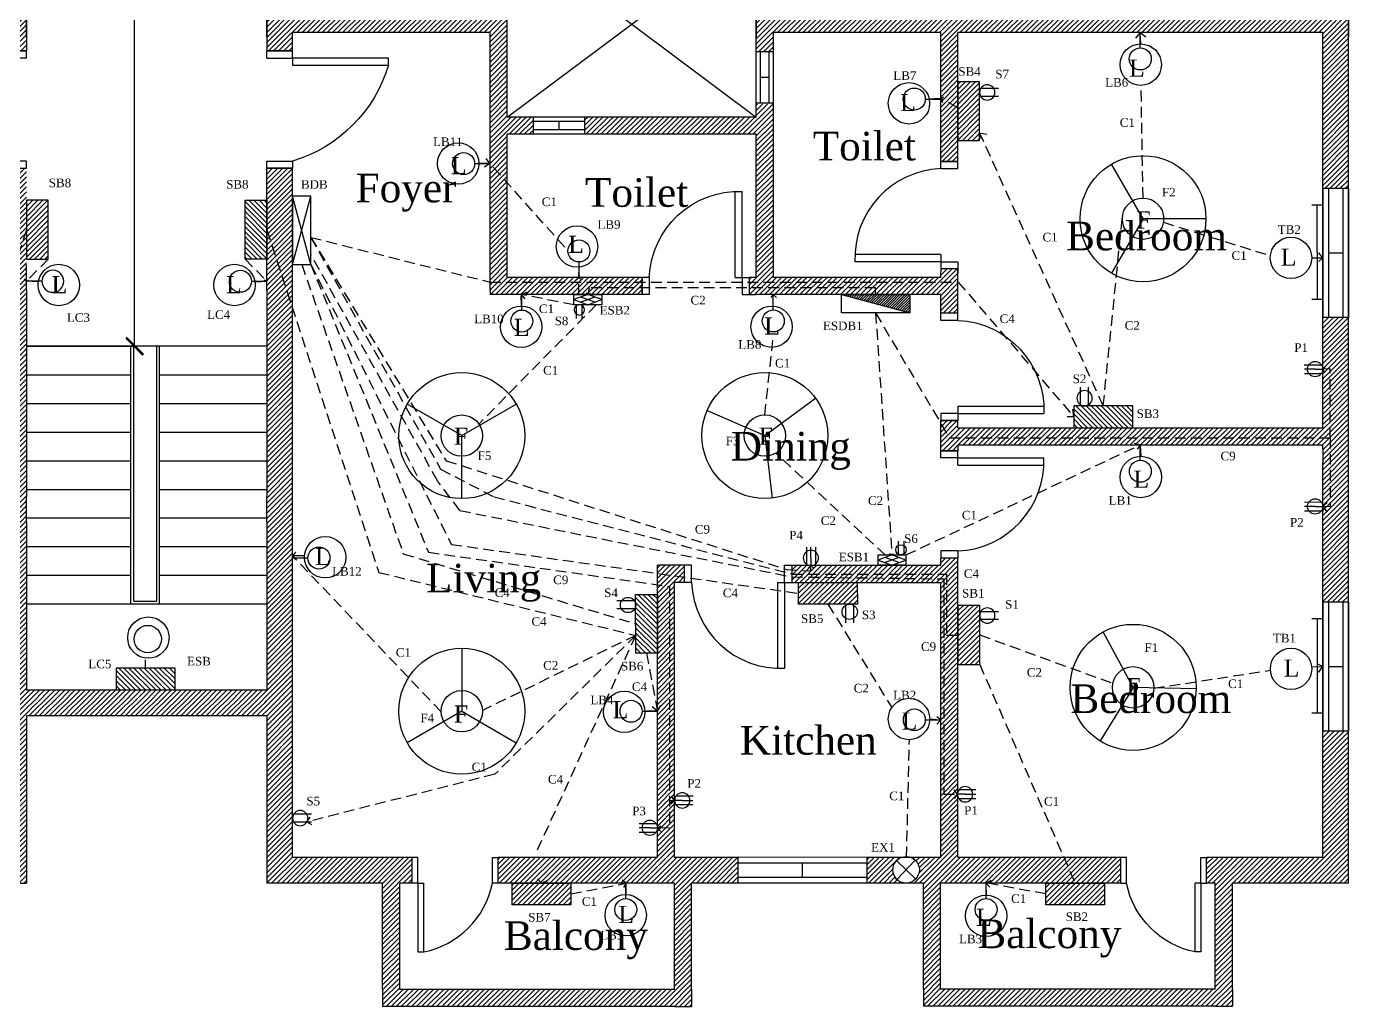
# Model space of a CAD drawing. Header units: inches. Extents: x -263 to 3557, y 209 to 1002.
# Drawn here: x 172.1 to 634.1, y 209.4 to 551.6 of the extents above; entities that cross this region are included whole.
import ezdxf

# ---------------------------------------------------------------- set-up
doc = ezdxf.new("R2010")
doc.units = ezdxf.units.IN
doc.header["$LTSCALE"] = 15
doc.header["$MEASUREMENT"] = 0
doc.linetypes.add('HIDDEN', pattern=[0.375, 0.25, -0.125])
for name, color, linetype in [('ConFit_name', 222, 'Continuous'), ('Dimensions', 18, 'Continuous'), ('Door', 84, 'Continuous'), ('EC', 20, 'HIDDEN'), ('EC_ARROW', 20, 'HIDDEN'), ('Fittings', 194, 'Continuous'), ('Fixtures', 34, 'Continuous'), ('GC', 152, 'HIDDEN'), ('GC_ARROW', 152, 'HIDDEN'), ('Hatches', 150, 'Continuous'), ('LF', 34, 'Continuous'), ('Maingate', 156, 'Continuous'), ('Text', 11, 'Continuous'), ('Window', 222, 'Continuous')]:
    doc.layers.add(name, color=color, linetype=linetype)
doc.styles.get("Standard").update_dxf_attribs({"font": 'times.ttf', "height": 10})
doc.dimstyles.get("Standard").update_dxf_attribs({"dimtxt": 6, "dimasz": 6, "dimexe": 0.18, "dimexo": 0.0625, "dimgap": 0.09, "dimtad": 0, "dimtih": 1, "dimtoh": 1, "dimzin": 0, "dimdsep": 46, "dimlunit": 4, "dimtxsty": 'Standard', "dimblk": 'ARCHTICK', "dimcen": 0.0625, "dimadec": 0, "dimazin": 0, "dimtfac": 1, "dimtofl": 0, "dimtmove": 0, "dimatfit": 3, "dimfxl": 1, "dimtolj": 1, "dimtzin": 0, "dimarcsym": 0})

# ---------------------------------------------------------------- blocks, each defined once
blk = doc.blocks.new('maindoor')
at = {"layer": 'Door'}
for p, q in [((9, 0), (0, 0)), ((0, 0), (0, -2.5)), ((9, -2.5), (9, 0)), ((0, -2.5), (9, -2.5)), ((9, -38.5), (9, -36)), ((9, -36), (42.5, -36)), ((42.5, -36), (42.5, -38.5)), ((0, -38.5), (9, -38.5)), ((0, -38.5), (0, -41)), ((0, -41), (0.08, -41)), ((9, -41), (0.08, -41)), ((9, -38.5), (9, -41)), ((42.5, -38.5), (9, -38.5))]:
    blk.add_line(p, q, dxfattribs=at)
blk.add_arc((-5.47, -50.47), 50.1, 16.7839, 73.2161, dxfattribs=at)
blk = doc.blocks.new('Maingate')
at = {"layer": 'Door'}
blk.add_blockref('maindoor', (0, 0), dxfattribs=at)
blk = doc.blocks.new('win')
for p, q in [((760.56, 398.24), (805.56, 398.24)), ((760.56, 398.24), (760.56, 389.24)), ((805.56, 398.24), (805.56, 389.24)), ((760.56, 396.24), (805.56, 396.24)), ((783.06, 396.24), (783.06, 391.24)), ((760.56, 391.24), (805.56, 391.24)), ((760.56, 389.24), (805.56, 389.24))]:
    blk.add_line(p, q)
blk = doc.blocks.new('window_vertical')
at = {"layer": 'Window', "rotation": 270}
blk.add_blockref('win', (-389.24, 805.56), dxfattribs=at)
blk = doc.blocks.new('window_v')
at = {"layer": 'Window'}
blk.add_blockref('win', (-760.56, -389.24), dxfattribs=at)
blk = doc.blocks.new('d22')
at = {"layer": 'Door'}
for p, q in [((0, -9), (0, 0)), ((2, 0), (0, 0)), ((2, -9), (2, 0)), ((28, -9), (28, 0)), ((28, 0), (30, 0)), ((30, -9), (30, 0)), ((2, -9), (0, -9)), ((2, -9), (4, -9)), ((2, -9), (2, -33)), ((4, -33), (4, -9)), ((30, -9), (28, -9)), ((2, -33), (4, -33))]:
    blk.add_line(p, q, dxfattribs=at)
blk.add_arc((-1.89, -3.11), 30.47, 281.1524, 348.8476, dxfattribs=at)
blk = doc.blocks.new('door')
at = {"layer": 'Door', "lineweight": -2}
for p, q in [((2.5, 6), (2.5, 36)), ((5, 6), (5, 36)), ((2.5, 6), (0, 6)), ((0, 0), (0, 6)), ((5, 6), (2.5, 6)), ((2.5, 6), (2.5, 0)), ((35, 6), (35, 0)), ((35, 6), (37.5, 6)), ((37.5, 6), (37.5, 0)), ((2.5, 0), (0, 0)), ((35, 0), (37.5, 0))]:
    blk.add_line(p, q, dxfattribs=at)
blk.add_arc((3.75, 4.75), 31.27, 2.2906, 92.2906, dxfattribs=at)
blk = doc.blocks.new('wi2')
at = {"layer": 'Window', "lineweight": -2}
for p, q in [((0, 6), (0, 0)), ((0, 6), (18, 6)), ((18, 6), (18, 0)), ((0, 4.5), (18, 4.5)), ((0, 1.5), (18, 1.5)), ((0, 0), (18, 0)), ((9, 4.5), (9, 1.5))]:
    blk.add_line(p, q, dxfattribs=at)
blk = doc.blocks.new('_ArchTick')
at = {"color": 0, "linetype": 'ByBlock', "const_width": 0.15}
blk.add_lwpolyline([(-0.5, -0.5), (0.5, 0.5)], dxfattribs=at)
blk = doc.blocks.new('*D65')
at = {"layer": 'Defpoints', "color": 0, "lineweight": -2}
for p in [(172.13, 717.5), (172.13, 440), (209.94, 440)]:
    blk.add_point(p, dxfattribs=at)
at = {"layer": 'Dimensions', "color": 0, "lineweight": -2}
for p, q in [((172.19, 717.5), (210.12, 717.5)), ((209.94, 717.5), (209.94, 590.57)), ((209.94, 440), (209.94, 566.93)), ((172.19, 440), (210.12, 440))]:
    blk.add_line(p, q, dxfattribs=at)
at = {"layer": 'Dimensions', "color": 0, "lineweight": -2, "xscale": 6, "yscale": 6, "zscale": 6}
for p, rotation in [((209.94, 717.5), 90), ((209.94, 440), 270)]:
    blk.add_blockref('_ArchTick', p, dxfattribs=dict(at, rotation=rotation))
at = {"layer": 'Dimensions', "color": 0, "lineweight": -2, "insert": (209.94, 578.75), "char_height": 10, "attachment_point": 5}
blk.add_mtext('\\A1;23\'-1{\\H1.000000x;\\S1/2;}"', dxfattribs=at)
blk = doc.blocks.new('SB')
at = {"layer": 'Fixtures', "lineweight": -2}
h = blk.add_hatch(dxfattribs=at)
h.set_pattern_fill('ANSI31', color=256, scale=10, style=0)
h.set_pattern_definition([(45, (151.571, -705.9063), (-0.8838835, 0.8838835), [])])
h.paths.add_polyline_path([(0, 0), (0, 7.61), (-20.56, 7.61), (-20.56, 0)])
blk.add_lwpolyline([(-20.56, 7.61), (0, 7.61), (0, 0), (-20.56, 0)], close=True, dxfattribs=at)
blk = doc.blocks.new('LC')
at = {"layer": 'Fittings', "lineweight": -2}
blk.add_circle((0, 0), 3.84, dxfattribs=at)
blk = doc.blocks.new('LB')
at = {"layer": 'Fittings', "lineweight": -2}
blk.add_line((0, 5.39), (0, 0), dxfattribs=at)
blk.add_blockref('LC', (0, 9.23), dxfattribs=at)
blk = doc.blocks.new('F')
at = {"layer": 'Fittings', "lineweight": -2}
for p, q in [((0, 0), (11.03, 19.03)), ((-22, 0), (0, 0)), ((0, 0), (10.98, -19.06))]:
    blk.add_line(p, q, dxfattribs=at)
blk.add_circle((0, 0), 22, dxfattribs=at)
blk = doc.blocks.new('TL')
at = {"layer": 'Fittings', "lineweight": -2}
for p, q in [((1.89, 0), (0, 0)), ((1.89, 0), (1.89, -32.95)), ((3.77, 0), (1.89, 0)), ((1.89, -32.95), (0, -32.95)), ((3.77, -32.95), (1.89, -32.95))]:
    blk.add_line(p, q, dxfattribs=at)
blk = doc.blocks.new('S2')
at = {"layer": 'Fixtures', "lineweight": -2}
for p, q in [((-1.32, -2.32), (-1.32, 3.91)), ((1.46, -2.24), (1.46, 3.91))]:
    blk.add_line(p, q, dxfattribs=at)
blk.add_circle((0, 0), 2.67, dxfattribs=at)
blk = doc.blocks.new('S3')
at = {"layer": 'Fixtures', "lineweight": -2}
for p, q in [((-1.57, 3.74), (-1.57, -2.16)), ((0, 0), (0, 3.74)), ((0, 0), (0, -2.67)), ((1.54, 3.77), (1.54, -2.18))]:
    blk.add_line(p, q, dxfattribs=at)
blk.add_circle((0, 0), 2.67, dxfattribs=at)
blk = doc.blocks.new('BDB')
at = {"layer": 'Fixtures', "lineweight": -2}
for p, q in [((0, 6.41), (23.83, 0)), ((0, 0), (23.83, 6.41))]:
    blk.add_line(p, q, dxfattribs=at)
blk.add_lwpolyline([(0, 6.41), (23.83, 6.41), (23.83, 0), (0, 0)], close=True, dxfattribs=at)
blk = doc.blocks.new('EBDB')
at = {"layer": 'Fixtures', "lineweight": -2}
h = blk.add_hatch(dxfattribs=at)
h.set_pattern_fill('ANSI31', color=256, scale=5, style=0)
h.paths.add_polyline_path([(0, 0), (-23.83, 6.41), (-23.83, 0)])
blk.add_line((0, 0), (-23.83, 6.41), dxfattribs=at)
blk.add_lwpolyline([(0, 0), (-23.83, 0), (-23.83, 6.41), (0, 6.41)], close=True, dxfattribs=at)
blk = doc.blocks.new('ESB')
at = {"layer": 'Fixtures', "lineweight": -2}
for p, q in [((-4.67, 0), (-9.55, -1.78)), ((0.21, -1.78), (-4.67, 0)), ((-9.55, -1.78), (-4.67, -3.56)), ((-7.11, -0.89), (-2.23, -2.67)), ((-7.11, -2.67), (-2.23, -0.89)), ((-4.67, -3.56), (0.21, -1.78))]:
    blk.add_line(p, q, dxfattribs=at)
blk.add_lwpolyline([(-9.55, 0), (0.21, 0), (0.21, -3.56), (-9.55, -3.56)], close=True, dxfattribs=at)
blk = doc.blocks.new('Arrow')
at = {"layer": 'GC_ARROW', "lineweight": -2}
for p, q in [((1.5, 2), (0, 0)), ((0, 0), (2, -1))]:
    blk.add_line(p, q, dxfattribs=at)
blk = doc.blocks.new('ES2')
at = {"layer": 'Fixtures', "lineweight": -2}
for p, q in [((-1, -3), (-1, 1.5)), ((1, -3), (1, 1.5))]:
    blk.add_line(p, q, dxfattribs=at)
blk.add_circle((0, 0), 1.8, dxfattribs=at)

msp = doc.modelspace()

# ---------------------------------------------------------------- hatches: boundary and pattern name
at = {"layer": 'Hatches', "lineweight": -2}
h = msp.add_hatch(dxfattribs=at)
h.set_pattern_fill('ANSI31', color=256, scale=10, style=0)
h.paths.add_polyline_path([(1.132, 557.003), (1.132, 562.204), (-4.868, 562.204), (-4.868, 557.003), (-4.868, 555.503), (-63.368, 555.503), (-63.368, 557.003), (-63.368, 600.5), (-69.368, 600.5), (-69.368, 557.003), (-69.368, 555.503), (-196.868, 555.503), (-196.868, 557.003), (-196.868, 610.003), (-205.868, 610.003), (-205.868, 548.003), (-205.868, 495.003), (-196.868, 495.003), (-196.868, 548.003), (-196.868, 549.503), (-69.368, 549.503), (-69.368, 548.003), (-69.368, 504.507), (-63.368, 504.507), (-63.368, 548.003), (-63.368, 549.503), (-4.868, 549.503), (-4.868, 548.003), (-4.868, 542.803), (1.132, 542.803)])
h.paths.add_polyline_path([(172.132, 557.003), (172.132, 561.903), (163.132, 561.903), (163.132, 557.003), (163.132, 555.503), (94.132, 555.503), (94.132, 557.003), (94.132, 645.503), (94.132, 647.003), (85.132, 647.003), (41, 647.003), (41, 641.003), (85.132, 641.003), (88.132, 641.003), (88.132, 591), (79, 591), (79, 585), (88.132, 585), (88.132, 557.003), (88.132, 548.003), (88.132, 520.007), (79, 520.007), (79, 514.007), (88.132, 514.007), (88.132, 464.003), (85.132, 464.003), (41, 464.003), (41, 458.003), (85.132, 458.003), (94.132, 458.003), (94.132, 459.503), (94.132, 548.003), (94.132, 549.503), (163.132, 549.503), (163.132, 548.003), (163.132, 543.103), (172.132, 543.103), (172.132, 548.003)])
h.paths.add_polyline_path([(340.132, 557.003), (340.132, 585), (349.264, 585), (349.264, 591), (340.132, 591), (340.132, 641.003), (343.132, 641.003), (387.264, 641.003), (387.264, 647.003), (343.132, 647.003), (334.132, 647.003), (334.132, 645.503), (334.132, 557.003), (334.132, 555.503), (265.132, 555.503), (265.132, 557.003), (265.132, 561.903), (256.132, 561.903), (256.132, 557.003), (256.132, 548.003), (256.132, 543.103), (265.132, 543.103), (265.132, 548.003), (265.132, 549.503), (334.132, 549.503), (334.132, 548.003), (334.132, 459.503), (334.132, 458.003), (343.132, 458.003), (387.264, 458.003), (387.264, 464.003), (343.132, 464.003), (340.132, 464.003), (340.132, 514.007), (349.264, 514.007), (349.264, 520.007), (340.132, 520.007), (340.132, 548.003)])
h.paths.add_polyline_path([(634.132, 557.003), (634.132, 610.003), (625.132, 610.003), (625.132, 557.003), (625.132, 555.503), (497.632, 555.503), (497.632, 557.003), (497.632, 600.5), (491.632, 600.5), (491.632, 557.003), (491.632, 555.503), (433.132, 555.503), (433.132, 557.003), (433.132, 562.204), (427.132, 562.204), (427.132, 548.003), (427.132, 542.803), (433.132, 542.803), (433.132, 548.003), (433.132, 549.503), (491.632, 549.503), (491.632, 548.003), (491.632, 504.507), (497.632, 504.507), (497.632, 548.003), (497.632, 549.503), (625.132, 549.503), (625.132, 548.003), (625.132, 495.003), (634.132, 495.003)])
h = msp.add_hatch(dxfattribs=at)
h.set_pattern_fill('ANSI31', color=256, scale=10, style=0)
h.set_pattern_definition([(225, (428.2639, 1105.0067), (0.8838835, -0.8838835), [])])
h.paths.add_polyline_path([(491.632, 403.507), (497.632, 403.507), (497.632, 405.507), (625.132, 405.507), (625.132, 404.003), (625.132, 399.503), (625.132, 350.566), (634.132, 350.566), (634.132, 450.003), (625.132, 450.003), (625.132, 411.507), (497.632, 411.507), (497.632, 414.007), (491.632, 414.007)])
h.paths.add_polyline_path([(427.132, 464.003), (424.764, 464.003), (424.764, 458.003), (427.132, 458.003), (433.132, 458.003), (491.632, 458.003), (491.632, 451.507), (497.632, 451.507), (497.632, 467.007), (491.632, 467.007), (491.632, 466.003), (491.632, 464.003), (433.132, 464.003), (433.132, 524.507), (427.132, 524.507), (427.132, 520.007), (367.264, 520.007), (367.264, 514.007), (427.132, 514.007)])
h = msp.add_hatch(dxfattribs=at)
h.set_pattern_fill('ANSI31', color=256, scale=10, style=0)
h.paths.add_polyline_path([(27.424, 363.503), (27.424, 357.503), (29.632, 357.503), (29.632, 261.503), (7.403, 261.503), (7.406, 252.503), (23.694, 252.503), (23.694, 209.404), (131.694, 209.404), (131.694, 252.503), (172.132, 252.503), (172.121, 468.503), (172.121, 502.103), (163.132, 502.103), (163.132, 261.503), (121.326, 261.503), (121.326, 252.503), (125.694, 252.503), (125.694, 215.404), (29.694, 215.404), (29.694, 252.503), (91.326, 252.503), (91.326, 261.503), (35.632, 261.503), (35.632, 363.503)])
edge = h.paths.add_edge_path()
edge.add_arc((-51, 257.003), 4.641, 284.1361, 435.86389)
edge.add_line((-49.867, 261.503), (-37.597, 261.503))
edge.add_line((-37.597, 261.503), (-37.594, 252.503))
edge.add_line((-37.594, 252.503), (-49.867, 252.503))
edge = h.paths.add_edge_path()
edge.add_arc((-51, 257.003), 4.641, 104.13611, 255.8639)
edge.add_line((-52.133, 252.503), (-57.287, 252.503))
edge.add_line((-57.287, 252.503), (-57.287, 209.503))
edge.add_line((-57.287, 209.503), (-165.287, 209.503))
edge.add_line((-165.287, 209.503), (-165.287, 252.503))
edge.add_line((-165.287, 252.503), (-205.868, 252.503))
edge.add_line((-205.868, 252.503), (-205.868, 305.566))
edge.add_line((-205.868, 305.566), (-196.868, 305.566))
edge.add_line((-196.868, 305.566), (-196.868, 261.503))
edge.add_line((-196.868, 261.503), (-156.272, 261.503))
edge.add_line((-156.272, 261.503), (-156.272, 252.503))
edge.add_line((-156.272, 252.503), (-159.287, 252.503))
edge.add_line((-159.287, 252.503), (-159.287, 215.503))
edge.add_line((-159.287, 215.503), (-63.287, 215.503))
edge.add_line((-63.287, 215.503), (-63.287, 252.503))
edge.add_line((-63.287, 252.503), (-126.272, 252.503))
edge.add_line((-126.272, 252.503), (-126.272, 261.503))
edge.add_line((-126.272, 261.503), (-69.368, 261.503))
edge.add_line((-69.368, 261.503), (-69.368, 366.007))
edge.add_line((-69.368, 366.007), (-63.368, 366.007))
edge.add_line((-63.368, 366.007), (-63.368, 363.503))
edge.add_line((-63.368, 363.503), (-10.076, 363.503))
edge.add_line((-10.076, 363.503), (-10.076, 357.503))
edge.add_line((-10.076, 357.503), (-63.368, 357.503))
edge.add_line((-63.368, 357.503), (-63.368, 261.503))
edge.add_line((-63.368, 261.503), (-52.133, 261.503))
h = msp.add_hatch(dxfattribs=at)
h.set_pattern_fill('ANSI31', color=256, scale=10, style=0)
h.paths.add_polyline_path([(402.057, 357.503), (402.057, 363.503), (392.632, 363.503), (392.632, 261.503), (336.938, 261.503), (336.938, 252.503), (398.569, 252.503), (398.569, 215.404), (302.569, 215.404), (302.569, 252.503), (306.938, 252.503), (306.938, 261.503), (265.132, 261.503), (265.132, 502.103), (256.143, 502.103), (256.143, 468.503), (256.132, 252.503), (296.569, 252.503), (296.569, 209.404), (404.569, 209.404), (404.569, 252.503), (420.858, 252.503), (420.861, 261.503), (398.632, 261.503), (398.632, 357.503)])
edge = h.paths.add_edge_path()
edge.add_arc((479.5, 257.144), 4.641, 110.04281, 269.96435)
edge.add_line((479.497, 252.503), (465.858, 252.503))
edge.add_line((465.858, 252.503), (465.861, 261.503))
edge.add_line((465.861, 261.503), (477.91, 261.503))
edge = h.paths.add_edge_path()
edge.add_arc((479.5, 257.144), 4.641, 270.03565, 429.95719)
edge.add_line((481.09, 261.503), (491.632, 261.503))
edge.add_line((491.632, 261.503), (491.632, 357.503))
edge.add_line((491.632, 357.503), (439.557, 357.503))
edge.add_line((439.557, 357.503), (439.557, 363.503))
edge.add_line((439.557, 363.503), (491.632, 363.503))
edge.add_line((491.632, 363.503), (491.632, 366.007))
edge.add_line((491.632, 366.007), (497.632, 366.007))
edge.add_line((497.632, 366.007), (497.632, 261.503))
edge.add_line((497.632, 261.503), (554.536, 261.503))
edge.add_line((554.536, 261.503), (554.536, 252.503))
edge.add_line((554.536, 252.503), (491.551, 252.503))
edge.add_line((491.551, 252.503), (491.551, 215.503))
edge.add_line((491.551, 215.503), (587.551, 215.503))
edge.add_line((587.551, 215.503), (587.551, 252.503))
edge.add_line((587.551, 252.503), (584.536, 252.503))
edge.add_line((584.536, 252.503), (584.536, 261.503))
edge.add_line((584.536, 261.503), (625.132, 261.503))
edge.add_line((625.132, 261.503), (625.132, 305.566))
edge.add_line((625.132, 305.566), (634.132, 305.566))
edge.add_line((634.132, 305.566), (634.132, 252.503))
edge.add_line((634.132, 252.503), (593.551, 252.503))
edge.add_line((593.551, 252.503), (593.551, 209.503))
edge.add_line((593.551, 209.503), (485.551, 209.503))
edge.add_line((485.551, 209.503), (485.551, 252.503))
edge.add_line((485.551, 252.503), (479.503, 252.503))
h = msp.add_hatch(dxfattribs=at)
h.set_pattern_fill('ANSI31', color=256, scale=10, style=0)
h.paths.add_polyline_path([(256.135, 315.503), (256.135, 320.003), (224.061, 320.003), (224.061, 320.001), (203.5, 320.003), (172.129, 320.003), (172.129, 315.503)])
h = msp.add_hatch(dxfattribs=at)
h.set_pattern_fill('ANSI31', color=256, scale=10, style=0)
h.paths.add_polyline_path([(256.135, 315.503), (255.399, 315.503), (172.129, 315.503), (172.129, 314.003), (255.399, 314.003), (256.135, 314.003), (256.135, 314.471)])
h = msp.add_hatch(dxfattribs=at)
h.set_pattern_fill('ANSI31', color=256, scale=10, style=0)
h.paths.add_polyline_path([(256.135, 314.003), (255.399, 314.003), (172.129, 314.003), (172.129, 311.003), (255.399, 311.003), (256.135, 311.003)])

# ---------------------------------------------------------------- linework, layer by layer
for p, q in [((634.132, 852.503), (634.132, 548.003)), ((427.132, 585), (427.132, 548.003)), ((172.132, 557.003), (172.132, 548.003)), ((172.132, 548.003), (172.132, 557.003)), ((256.132, 557.003), (256.132, 548.003)), ((256.132, 548.003), (256.132, 557.003)), ((427.132, 520.007), (427.132, 557.003)), ((634.132, 252.503), (634.132, 557.003)), ((172.132, 548.003), (172.132, 543.103)), ((256.132, 548.003), (256.132, 543.103)), ((334.132, 549.503), (265.132, 549.503)), ((265.132, 543.103), (265.132, 548.003)), ((334.132, 459.503), (334.132, 548.003)), ((340.132, 520.007), (340.132, 548.003)), ((491.632, 549.503), (433.132, 549.503)), ((433.132, 464.003), (433.132, 548.003)), ((625.132, 549.503), (497.632, 549.503)), ((625.132, 411.507), (625.132, 548.003)), ((625.132, 411.507), (625.132, 548.003)), ((172.132, 543.103), (163.132, 543.103)), ((256.132, 543.103), (265.132, 543.103)), ((265.132, 543.003), (265.132, 543.003)), ((334.132, 518.003), (334.132, 518.003)), ((334.132, 518.003), (334.132, 518.003)), ((340.132, 464.003), (340.132, 514.007)), ((427.132, 464.003), (427.132, 514.007)), ((256.143, 502.103), (265.132, 502.103)), ((256.143, 468.503), (256.143, 502.103)), ((256.143, 502.103), (265.132, 502.103)), ((265.132, 502.103), (256.143, 502.103)), ((265.132, 468.503), (265.132, 502.103)), ((265.132, 261.503), (265.132, 468.503)), ((343.132, 464.003), (340.132, 464.003)), ((491.632, 464.003), (433.132, 464.003)), ((491.632, 464.003), (491.632, 466.003)), ((172.122, 459.503), (172.125, 387.503)), ((256.142, 459.503), (256.139, 387.503)), ((387.264, 458.003), (343.132, 458.003)), ((491.632, 458.003), (433.132, 458.003)), ((208.633, 350.003), (208.633, 440.003)), ((209.633, 351.003), (209.633, 440.003)), ((217.633, 351.003), (217.633, 440.003)), ((218.633, 350.003), (218.633, 440.003)), ((172.133, 430.003), (208.633, 430.003)), ((218.633, 430.003), (256.133, 430.003)), ((172.133, 420.003), (208.633, 420.003)), ((218.633, 420.003), (256.133, 420.003)), ((172.133, 410.003), (208.633, 410.003)), ((218.633, 410.003), (256.133, 410.003)), ((491.632, 404.003), (491.632, 406.003)), ((625.132, 404.003), (625.132, 405.507)), ((625.132, 404.003), (625.132, 405.507)), ((172.133, 400.003), (208.633, 400.003)), ((218.633, 400.003), (256.133, 400.003)), ((625.132, 261.503), (625.132, 399.503)), ((625.132, 261.503), (625.132, 399.503)), ((172.133, 390.003), (208.633, 390.003)), ((218.633, 390.003), (256.133, 390.003)), ((172.133, 380.003), (208.633, 380.003)), ((218.633, 380.003), (256.133, 380.003)), ((172.126, 378.503), (172.129, 320.621)), ((256.138, 378.503), (256.135, 319.775)), ((172.133, 370.003), (208.633, 370.003)), ((218.633, 370.003), (256.133, 370.003)), ((392.632, 261.503), (392.632, 363.503)), ((404.557, 363.503), (394.132, 363.503)), ((497.632, 261.503), (497.632, 363.503)), ((172.133, 360.003), (208.633, 360.003)), ((218.633, 360.003), (256.133, 360.003)), ((398.632, 261.503), (398.632, 357.503)), ((404.557, 357.503), (398.632, 357.503)), ((491.632, 261.503), (491.632, 357.503)), ((172.133, 350.003), (208.633, 350.003)), ((208.633, 350.003), (218.633, 350.003)), ((209.633, 351.003), (217.633, 351.003)), ((218.633, 350.003), (256.133, 350.003)), ((172.133, 320.003), (208.633, 320.003)), ((208.633, 320.003), (218.633, 320.003)), ((218.633, 320.003), (256.133, 320.003)), ((172.129, 311.003), (255.399, 311.003)), ((172.129, 311.003), (172.132, 252.503)), ((256.135, 311.003), (256.132, 252.503)), ((172.132, 261.503), (172.132, 261.503)), ((256.132, 261.503), (256.132, 261.503)), ((306.938, 261.503), (265.132, 261.503)), ((392.632, 261.503), (336.938, 261.503)), ((491.632, 261.503), (465.861, 261.503)), ((554.536, 261.503), (497.632, 261.503)), ((625.132, 261.503), (584.536, 261.503)), ((131.694, 252.503), (172.132, 252.503)), ((296.569, 252.503), (256.132, 252.503)), ((306.938, 252.503), (302.569, 252.503)), ((398.569, 252.503), (336.938, 252.503)), ((485.551, 252.503), (404.569, 252.503)), ((485.551, 215.503), (485.551, 252.503)), ((554.536, 252.503), (491.551, 252.503)), ((491.551, 215.503), (491.551, 252.503)), ((491.632, 252.503), (496.132, 252.544)), ((587.551, 252.503), (584.536, 252.503)), ((587.551, 215.503), (587.551, 252.602)), ((593.551, 215.503), (593.551, 252.602)), ((634.132, 252.503), (593.551, 252.503)), ((398.569, 215.404), (302.569, 215.404)), ((587.551, 215.503), (491.551, 215.503)), ((398.569, 209.404), (302.569, 209.404)), ((587.551, 209.503), (491.551, 209.503))]:
    msp.add_line(p, q)
at = {"lineweight": -2}
for p, q in [((340.132, 585), (427.132, 520.007)), ((340.132, 520.007), (427.132, 585)), ((340.132, 548.003), (340.132, 557.003)), ((265.132, 548.003), (265.132, 549.503)), ((334.132, 548.003), (334.132, 549.503)), ((433.132, 548.003), (433.132, 549.503)), ((491.632, 548.003), (491.632, 549.503)), ((491.632, 504.507), (491.632, 548.003)), ((497.632, 548.003), (497.632, 549.503)), ((497.632, 504.507), (497.632, 548.003)), ((625.132, 548.003), (625.132, 549.503)), ((427.132, 520.007), (340.132, 520.007)), ((427.132, 514.007), (340.132, 514.007)), ((497.632, 504.507), (491.632, 504.507)), ((172.122, 459.503), (172.121, 468.503)), ((256.142, 459.503), (256.143, 468.503)), ((497.632, 467.007), (491.632, 467.007)), ((491.632, 467.007), (491.632, 466.571)), ((497.632, 467.007), (497.632, 465.5)), ((387.264, 464.003), (343.132, 464.003)), ((387.264, 458.003), (387.264, 464.003)), ((424.764, 458.003), (424.764, 464.003)), ((427.132, 464.003), (424.764, 464.003)), ((491.632, 466.571), (491.632, 466.003)), ((497.632, 451.507), (497.632, 465.5)), ((334.132, 459.503), (334.132, 458.003)), ((343.132, 458.003), (334.132, 458.003)), ((424.764, 458.003), (427.132, 458.003)), ((433.132, 458.003), (427.132, 458.003)), ((491.632, 451.507), (491.632, 458.003)), ((497.632, 451.507), (491.632, 451.507)), ((256.133, 440.003), (172.129, 440.003)), ((491.632, 403.507), (491.632, 414.007)), ((497.632, 414.007), (491.632, 414.007)), ((497.632, 414.007), (491.632, 414.007)), ((497.632, 411.507), (497.632, 414.007)), ((497.632, 411.507), (625.132, 411.507)), ((497.632, 403.507), (491.632, 403.507)), ((497.632, 405.507), (625.132, 405.507)), ((497.632, 405.507), (497.632, 403.507)), ((625.132, 404.003), (625.132, 399.503)), ((172.126, 378.503), (172.125, 387.503)), ((256.138, 378.503), (256.139, 387.503)), ((491.632, 363.503), (491.632, 366.007)), ((497.632, 366.007), (491.632, 366.007)), ((497.632, 363.503), (497.632, 366.007)), ((394.132, 363.503), (392.632, 363.503)), ((437.057, 363.503), (491.632, 363.503)), ((434.557, 357.503), (491.632, 357.503)), ((172.129, 320.621), (172.133, 320.003)), ((255.399, 311.003), (256.135, 311.003)), ((306.938, 252.503), (306.938, 261.503)), ((336.938, 252.503), (336.938, 261.503)), ((398.632, 261.503), (420.861, 261.515)), ((554.536, 252.503), (554.536, 261.503)), ((584.536, 252.503), (584.536, 261.503)), ((296.569, 215.404), (296.569, 252.503)), ((302.569, 215.404), (302.569, 252.503)), ((398.569, 215.404), (398.569, 252.503)), ((404.569, 215.404), (404.569, 252.503)), ((296.569, 215.404), (296.569, 209.404)), ((404.569, 215.404), (404.569, 209.404)), ((485.551, 215.503), (485.551, 209.503)), ((593.551, 215.503), (593.551, 209.503)), ((302.569, 209.404), (296.569, 209.404)), ((398.569, 209.404), (404.569, 209.404)), ((491.551, 209.503), (485.551, 209.503)), ((587.551, 209.503), (593.551, 209.503))]:
    msp.add_line(p, q, dxfattribs=at)
at = {"layer": 'EC', "lineweight": -2}
for p, q in [((334.107, 503.765), (330.162, 503.765)), ((345.135, 453.947), (345.03, 458.016)), ((363.448, 454.461), (345.03, 458.016)), ((368.715, 460.388), (368.33, 458.019)), ((468.858, 460.398), (368.715, 460.388)), ((433.094, 453.832), (433.112, 458.025)), ((468.858, 458.029), (468.858, 460.398)), ((371.244, 454.462), (330.215, 412.809)), ((468.859, 451.623), (474.583, 367.086)), ((468.859, 451.623), (494.617, 408.008)), ((430.151, 416.007), (433.095, 443.308)), ((627.669, 432.051), (625.114, 431.999)), ((627.671, 408.021), (627.669, 432.051)), ((494.617, 408.008), (627.671, 408.021)), ((627.671, 408.021), (627.671, 383.899)), ((472.253, 367.086), (433.957, 402.658)), ((433.957, 402.658), (433.961, 402.656)), ((479.466, 367.087), (561.367, 405.541)), ((561.605, 401.542), (561.367, 405.541)), ((627.671, 383.899), (625.119, 384.047)), ((625.119, 384.047), (626.714, 382.029)), ((625.132, 384.047), (626.714, 385.367)), ((213.781, 327.61), (213.781, 330.5))]:
    msp.add_line(p, q, dxfattribs=at)
at = {"layer": 'EC_ARROW', "lineweight": -2}
for p, q in [((334.107, 503.765), (332.239, 502.518)), ((334.107, 503.765), (332.762, 505.536)), ((360.242, 474.521), (334.107, 503.765)), ((365.177, 464.018), (365.238, 467.76)), ((365.177, 464.018), (364.243, 463.022)), ((365.178, 458.018), (365.177, 464.018)), ((365.177, 464.018), (366.243, 463.022)), ((345.03, 458.016), (347.243, 459.02)), ((345.03, 458.016), (346.244, 456.52)), ((368.33, 458.019), (367.743, 458.522)), ((368.33, 458.019), (369.243, 458.522)), ((433.112, 458.025), (432.244, 457.028)), ((433.112, 458.025), (434.244, 457.029)), ((625.114, 432.001), (626.246, 433.048)), ((625.746, 431.048), (625.114, 432.001)), ((561.367, 405.541), (559.249, 406.041)), ((561.367, 405.541), (560.249, 404.041)), ((474.583, 367.086), (473.753, 367.532)), ((474.583, 367.086), (475.253, 367.533))]:
    msp.add_line(p, q, dxfattribs=at)
at = {"layer": 'Fittings', "lineweight": -2}
msp.add_line((625.117, 405.547), (625.117, 405.547), dxfattribs=at)
msp.add_line((625.117, 405.547), (625.117, 405.547), dxfattribs=at)
msp.add_circle((214.5, 337.729), 4.771, dxfattribs=at)
at = {"layer": 'Fixtures', "lineweight": -2}
for p, q in [((476.247, 260.249), (482.753, 254.038)), ((476.418, 253.869), (482.582, 260.418))]:
    msp.add_line(p, q, dxfattribs=at)
for centre, radius in [((561.507, 538.312), 7.229), ((480.508, 524.804), 7.229), ((323.01, 503.789), 7.229), ((562.308, 484.508), 7.229), ((364.513, 474.793), 7.229), ((614.014, 470.818), 7.229), ((183.438, 461.351), 7.229), ((244.805, 461.354), 7.229), ((345.016, 446.791), 7.229), ((432.516, 446.8), 7.229), ((324.24, 408.768), 7.229), ((430.152, 408.778), 7.229), ((561.521, 394.312), 7.229), ((276.524, 366.284), 7.229), ((214.729, 338.229), 7.229), ((614.028, 327.318), 7.229), ((558.837, 320.867), 7.229), ((324.249, 312.514), 7.229), ((381.029, 312.295), 7.229), ((480.53, 309.804), 7.229), ((479.5, 257.144), 4.641), ((381.536, 241.295), 7.229), ((507.485, 241.094), 7.229)]:
    msp.add_circle(centre, radius, dxfattribs=at)
at = {"layer": 'GC', "lineweight": -2}
for p, q in [((561.514, 545.555), (561.353, 549.538)), ((562.328, 491.735), (561.634, 531.085)), ((487.55, 526.33), (491.608, 526.624)), ((497.605, 523.203), (491.606, 526.626)), ((548.418, 419.148), (505.214, 514.536)), ((548.418, 419.148), (555.171, 485.653)), ((172.122, 480.655), (133, 361.007)), ((256.119, 480.659), (295.253, 361.015)), ((569.423, 483.274), (606.825, 471.578)), ((271.515, 477.995), (316.846, 397.023)), ((271.515, 477.995), (334.111, 462.37)), ((271.515, 477.995), (318.749, 400.017)), ((315.75, 393.017), (271.516, 472.012)), ((179.731, 470.375), (172.122, 462.666)), ((248.511, 470.379), (256.122, 462.671)), ((268.313, 468.509), (303.806, 367.516)), ((271.516, 468.509), (320.6, 370.779)), ((271.516, 468.509), (312.592, 368.034)), ((621.491, 470.88), (625.11, 470.893)), ((172.122, 462.666), (171.5, 463.507)), ((172.122, 462.666), (173, 463.007)), ((176, 462.507), (172.122, 462.666)), ((252.243, 462.51), (256.122, 462.671)), ((256.122, 462.671), (255.243, 463.011)), ((256.122, 462.671), (256.743, 463.511)), ((334.111, 462.37), (497.758, 462.386)), ((497.758, 462.386), (538.138, 415.343)), ((318.749, 400.017), (437.753, 362.029)), ((323.593, 382.606), (315.75, 393.017)), ((316.846, 397.023), (335.564, 387.363)), ((335.564, 387.363), (439.935, 360.364)), ((323.593, 382.606), (439.731, 359.429)), ((320.6, 370.779), (441.914, 353.722)), ((269.069, 366.767), (265.167, 366.747)), ((317.036, 312.311), (265.167, 366.747)), ((303.806, 367.516), (385.015, 343.025)), ((312.592, 368.034), (396.82, 356.092)), ((295.253, 361.015), (385.015, 339.005)), ((437.753, 362.029), (446.253, 361.53)), ((439.935, 360.364), (493.614, 360.369)), ((446.253, 363.36), (445.253, 362.53)), ((446.253, 361.53), (446.253, 363.526)), ((446.253, 363.526), (447.253, 362.53)), ((493.614, 360.369), (493.616, 339.08)), ((396.82, 356.092), (396.829, 271.687)), ((439.731, 359.429), (492.677, 358.743)), ((492.677, 358.743), (492.685, 283.6)), ((452.196, 349.919), (474.509, 313.805)), ((385.015, 339.005), (331.458, 312.743)), ((385.015, 339.005), (335.76, 290.519)), ((385.015, 339.005), (350.301, 263.408)), ((493.616, 339.08), (497.623, 339.081)), ((505.231, 339.174), (551.76, 322.259)), ((388.82, 332.744), (392.626, 312.521)), ((505.232, 328.894), (538.571, 252.536)), ((621.131, 328.063), (625.124, 328.107)), ((566.041, 320.55), (606.815, 326.831)), ((392.626, 312.521), (388.588, 312.521)), ((487.733, 309.861), (491.626, 309.531)), ((479.689, 261.53), (480.657, 302.577)), ((483.759, 304.533), (483.759, 304.533)), ((335.76, 290.519), (270.118, 273.871)), ((492.685, 283.6), (497.629, 283.519)), ((396.828, 281.37), (398.629, 281.373)), ((396.829, 271.687), (392.63, 271.851)), ((381.714, 248.383), (381.713, 252.481)), ((507.575, 248.273), (507.515, 252.532))]:
    msp.add_line(p, q, dxfattribs=at)
at = {"layer": 'GC_ARROW', "lineweight": -2}
for p, q in [((561.353, 549.538), (559.735, 547.541)), ((561.353, 549.538), (563.235, 548.041)), ((491.608, 526.624), (492.737, 527.034)), ((491.608, 526.624), (492.237, 525.034)), ((505.214, 514.536), (507.738, 514.036)), ((505.214, 514.536), (505.738, 512.536)), ((625.11, 470.893), (623.742, 472.544)), ((625.11, 470.893), (623.742, 469.547)), ((354.239, 456.239), (354.239, 456.239)), ((538.138, 415.343), (537.748, 418.039)), ((538.138, 415.343), (535.748, 415.343)), ((265.167, 366.747), (266.252, 368.012)), ((266.253, 365.512), (265.167, 366.747)), ((392.626, 312.521), (393.758, 314.525)), ((392.626, 312.521), (390.758, 314.024)), ((491.626, 309.531), (490.258, 310.534)), ((491.626, 309.531), (490.258, 308.034)), ((398.629, 281.373), (397.761, 282.525)), ((497.464, 283.519), (496.261, 285.035)), ((497.464, 283.522), (496.261, 282.035)), ((398.629, 281.373), (397.261, 280.025)), ((270.118, 273.871), (271.262, 275.512)), ((270.118, 273.871), (271.762, 273.012)), ((392.63, 271.806), (393.762, 272.525)), ((392.63, 271.851), (393.762, 270.525)), ((352.101, 252.517), (350.764, 254.02)), ((352.101, 252.517), (354.264, 253.521)), ((362.382, 248.714), (381.713, 252.481)), ((381.713, 252.481), (380.264, 253.523)), ((381.713, 252.481), (380.764, 251.023)), ((507.515, 252.532), (509.264, 253.536)), ((528.29, 248.731), (507.515, 252.532)), ((507.515, 252.532), (508.764, 251.036))]:
    msp.add_line(p, q, dxfattribs=at)
at = {"layer": 'Maingate', "lineweight": -2}
for p, q in [((491.632, 467.007), (491.632, 466.571)), ((491.632, 467.007), (491.632, 466.571)), ((491.632, 467.007), (491.632, 466.571)), ((497.632, 467.007), (497.632, 465.5)), ((497.632, 465.5), (497.632, 467.007)), ((497.632, 467.007), (497.632, 465.5)), ((497.632, 465.5), (497.632, 467.007)), ((398.632, 261.503), (420.861, 261.515)), ((420.861, 261.515), (398.632, 261.503))]:
    msp.add_line(p, q, dxfattribs=at)

# ---------------------------------------------------------------- block references
at = {"layer": 'Door', "rotation": 180}
msp.add_blockref('Maingate', (172.132, 502.103), dxfattribs=at)
at = {"layer": 'Door', "xscale": -1, "rotation": 180}
msp.add_blockref('Maingate', (256.132, 502.103), dxfattribs=at)
at = {"layer": 'Door', "lineweight": -2}
for p, rotation in [((497.632, 467.007), 90), ((491.632, 403.507), 270), ((439.557, 363.503), 180)]:
    msp.add_blockref('door', p, dxfattribs=dict(at, rotation=rotation))
at = {"layer": 'Door', "lineweight": -2, "xscale": -1}
msp.add_blockref('door', (424.764, 458.003), dxfattribs=at)
at = {"layer": 'Door', "lineweight": -2, "xscale": -1, "rotation": 270}
msp.add_blockref('door', (491.632, 414.007), dxfattribs=at)
at = {"layer": 'Door'}
msp.add_blockref('d22', (306.938, 261.503), dxfattribs=at)
at = {"layer": 'Door', "xscale": -1}
msp.add_blockref('d22', (584.536, 261.503), dxfattribs=at)
at = {"layer": 'Fittings', "lineweight": -2}
for name, p, rotation in [('LB', (561.353, 549.538), 180.0056804063241), ('LB', (491.605, 526.283), 90.00568040631757), ('LB', (334.107, 503.765), 90.00568040631757), ('F', (562.308, 484.508), 180.0056804063241), ('TL', (625.112, 456.433), 180.0056804063241), ('LB', (365.177, 464.018), 0.005680406324063289), ('LB', (256.122, 462.671), 90.00568040631757), ('LB', (345.232, 458.016), 180.0056804063241), ('LB', (433.112, 458.025), 180.0056804063241), ('F', (430.152, 408.778), 336.6165725147067), ('F', (324.24, 408.768), 90.00568040631757), ('LB', (561.367, 405.541), 180.0056804063241), ('LB', (265.121, 366.002), 270.0056804063176), ('F', (558.837, 320.867), 178.499284042629), ('TL', (625.126, 311.919), 180.0056804063241), ('F', (324.249, 312.514), 270.0056804063176), ('LB', (392.626, 312.521), 90.00568040631757), ('LB', (491.626, 309.531), 90.00568040631757), ('LB', (381.559, 252.52), 180.0056804063241), ('LB', (507.477, 252.532), 180.0056804063241)]:
    msp.add_blockref(name, p, dxfattribs=dict(at, rotation=rotation))
at = {"layer": 'Fittings', "lineweight": -2, "xscale": -1, "rotation": 270}
msp.add_blockref('LB', (172.122, 462.666), dxfattribs=at)
at = {"layer": 'Fixtures', "lineweight": -2, "xscale": -1}
for name, p, rotation in [('SB', (497.604, 532.324), 270.0056804063176), ('S2', (507.883, 528.606), 270.0056804063176), ('SB', (172.121, 490.936), 270.0056804063176), ('BDB', (265.111, 468.508), 270.0056804063176), ('ES2', (365.333, 452.676), 0.005680406324035658), ('S2', (541.903, 421.816), 0.005680406324035658), ('SB', (538.138, 411.539), 0.005680406324035658), ('S3', (446.253, 366.03), 0.005680406324035658), ('SB', (497.622, 349.454), 270.0056804063176), ('S2', (507.901, 345.941), 270.0056804063176), ('SB', (203.5, 320.003), 359.9943195936824), ('S3', (401.299, 281.369), 270.0056804063176), ('S3', (500.134, 283.52), 270.0056804063176), ('S2', (267.798, 275.191), 270.0056804063176)]:
    msp.add_blockref(name, p, dxfattribs=dict(at, rotation=rotation))
at = {"layer": 'Fixtures', "lineweight": -2}
for name, p, rotation in [('SB', (256.119, 490.94), 90), ('ESB', (363.661, 454.461), 180.0056804063241), ('EBDB', (456.943, 458.027), 180.0056804063241), ('S3', (622.444, 432), 90.00568040631757), ('S3', (622.449, 384.047), 90.00568040631757), ('ES2', (477.722, 368.88), 180.0056804063241), ('ESB', (469.914, 363.529), 180.0056804063241), ('SB', (441.914, 357.526), 180.0056804063241), ('S2', (382.344, 349.618), 90.00568040631757), ('SB', (392.622, 353.306), 90.00568040631757), ('S2', (459.807, 347.25), 180.0056804063241), ('S3', (389.96, 271.828), 90.00568040631757), ('SB', (341.82, 252.516), 180.0056804063241), ('SB', (528.29, 252.535), 180.0056804063241)]:
    msp.add_blockref(name, p, dxfattribs=dict(at, rotation=rotation))
at = {"layer": 'GC_ARROW', "lineweight": -2, "rotation": 180.0056804063241}
msp.add_blockref('Arrow', (625.124, 328.107), dxfattribs=at)
at = {"layer": 'Window', "lineweight": -2, "xscale": -1, "rotation": 270}
msp.add_blockref('wi2', (427.132, 524.803), dxfattribs=at)
at = {"layer": 'Window', "lineweight": -2, "rotation": 180}
msp.add_blockref('wi2', (367.264, 520.007), dxfattribs=at)
at = {"layer": 'Window'}
for p in [(625.132, 450.003), (625.132, 305.566)]:
    msp.add_blockref('window_vertical', p, dxfattribs=at)
at = {"layer": 'Window', "rotation": 179.9850414919984}
msp.add_blockref('window_v', (465.861, 261.503), dxfattribs=at)

# ---------------------------------------------------------------- texts
at = {"layer": 'ConFit_name', "lineweight": -2, "char_height": 3, "width": 10, "attachment_point": 9, "rotation": 0.00568}
for s, insert in [('{\\C7;LB7}', (483.115, 532.969)), ('{\\C7;SB4}', (505.58, 534.395)), ('{\\C7;S7}', (515.477, 533.463)), ('{\\C7;LB6}', (557.128, 530.584)), ('{\\C7;LB11}', (324.536, 509.865)), ('{\\C7;BDB}', (277.369, 494.956)), ('{\\C7;F2}', (573.726, 492.277)), ('{\\C7;LB9}', (379.724, 480.937)), ('{\\C7;TB2}', (617.459, 479.178)), ('{\\C7;ESB2}', (383.002, 451.019)), ('{\\C7;LB10}', (338.893, 447.979)), ('{\\C7;S8}', (361.49, 447.277)), ('{\\C7;ESDB1}', (464.321, 445.551)), ('{\\C7;LB8}', (428.942, 439.057)), ('{\\C7;S2}', (542.502, 427.039)), ('{\\C7;SB3}', (567.881, 414.872)), ('{\\C7;F3}', (421.273, 405.371)), ('{\\C7;F5}', (334.591, 400.215)), ('{\\C7;LB1}', (558.364, 384.627)), ('{\\C7;S6}', (483.626, 371.249)), ('{\\C7;ESB1}', (466.561, 364.847)), ('{\\C7;LB12}', (289.254, 359.89)), ('{\\C7;S4}', (378.795, 352.341)), ('{\\C7;SB1}', (506.893, 352.189)), ('{\\C7;S1}', (518.927, 348.295)), ('{\\C7;S3}', (468.849, 344.624)), ('{\\C7;SB5}', (450.6, 343.29)), ('{\\C7;TB1}', (615.756, 336.547)), ('{\\C7;F1}', (567.593, 333.251)), ('{\\C7;SB6}', (387.692, 326.733)), ('{\\C7;LB2}', (483.041, 316.646)), ('{\\C7;LB4}', (377.256, 314.933)), ('{\\C7;F4}', (314.603, 308.693)), ('{\\C7;P2}', (407.834, 285.841)), ('{\\C7;S5}', (274.759, 279.593)), ('{\\C7;P3}', (388.577, 276.158)), ('{\\C7;P1}', (504.585, 276.371)), ('{\\C7;EX1}', (475.596, 263.538)), ('{\\C7;SB7}', (355.283, 239.037)), ('{\\C7;SB2}', (543.082, 239.218)), ('{\\C7;LB5}', (380.689, 232.773)), ('{\\C7;LB3}', (506.073, 231.454))]:
    msp.add_mtext(s, dxfattribs=dict(at, insert=insert))
at = {"layer": 'ConFit_name', "lineweight": -2, "char_height": 3, "width": 10, "attachment_point": 1}
for s, insert in [('{\\C7;SB8}', (179.93, 498.521)), ('{\\C7;SB8}', (241.93, 498.021)), ('{\\C7;LC3}', (186.246, 451.523)), ('{\\C7;LC4}', (235.246, 452.523)), ('{\\C7;P1}', (615.167, 440.997)), ('{\\C7;P2}', (613.667, 379.997)), ('{\\C7;P4}', (438.667, 375.497)), ('{\\C7;LC5}', (193.746, 330.523)), ('{\\C7;ESB}', (228.246, 331.523))]:
    msp.add_mtext(s, dxfattribs=dict(at, insert=insert))
at = {"layer": 'EC', "lineweight": -2, "char_height": 3, "width": 9.5}
for s, insert, attachment_point in [('C1', (352.196, 488.868), 7), ('C9', (589.389, 403.142), 1)]:
    msp.add_mtext(s, dxfattribs=dict(at, insert=insert, attachment_point=attachment_point))
at = {"layer": 'EC', "lineweight": -2, "char_height": 3, "width": 9.5, "attachment_point": 9, "rotation": 0.00568}
for s, insert in [('C2', (409.48, 454.528)), ('C1', (356.481, 451.523)), ('C1', (438.983, 432.531)), ('C1', (357.983, 430.023)), ('C2', (471.487, 384.534)), ('C2', (454.988, 377.532)), ('C1', (504.286, 379.467))]:
    msp.add_mtext(s, dxfattribs=dict(at, insert=insert))
at = {"layer": 'GC', "lineweight": -2, "char_height": 3, "width": 9, "attachment_point": 9, "rotation": 0.00568}
for s, insert in [('C1', (559.474, 516.543)), ('C1', (532.478, 476.54)), ('C1', (598.535, 470.094)), ('C4', (517.481, 448.039)), ('C2', (561.197, 445.719)), ('C9', (410.988, 374.525)), ('C4', (504.99, 359.035)), ('C9', (361.49, 356.867)), ('C4', (341.023, 352.369)), ('C4', (420.755, 352.292)), ('C4', (353.923, 342.335)), ('C1', (306.493, 331.518)), ('C9', (489.992, 333.533)), ('C2', (357.993, 327.023)), ('C2', (526.993, 324.54)), ('C1', (597.316, 320.574)), ('C4', (388.994, 319.526)), ('C2', (466.494, 319.034)), ('C1', (332.997, 291.518)), ('C4', (359.669, 287.238)), ('C1', (478.919, 281.409)), ('C1', (532.998, 279.54)), ('C1', (371.501, 244.524)), ('C1', (521.501, 245.539))]:
    msp.add_mtext(s, dxfattribs=dict(at, insert=insert))
at = {"layer": 'LF', "lineweight": -2, "char_height": 6, "width": 21.5, "attachment_point": 9, "rotation": 0.00568}
for s, insert in [('L', (562.95, 534.08)), ('L', (482.952, 522.072)), ('L', (325.954, 500.057)), ('F', (565, 481.085)), ('L', (366.957, 472.561)), ('L', (615.957, 468.086)), ('L', (247.362, 458.489)), ('L', (347.959, 443.559)), ('L', (435.459, 444.068)), ('F', (326.507, 405.561)), ('F', (433.007, 405.571)), ('L', (564.465, 390.581)), ('L', (278.467, 363.552)), ('L', (616.971, 324.586)), ('F', (561.516, 318.084)), ('F', (326.517, 308.561)), ('L', (382.473, 310.062)), ('L', (483.473, 306.072)), ('L', (384.48, 238.563)), ('L', (509.48, 237.575))]:
    msp.add_mtext(s, dxfattribs=dict(at, insert=insert))
at = {"layer": 'LF', "lineweight": -2, "insert": (180.882, 458.486), "char_height": 6, "width": 21.5, "attachment_point": 7}
msp.add_mtext('L', dxfattribs=at)
at = {"layer": 'Text', "lineweight": -2, "char_height": 10, "attachment_point": 9}
for s, insert, width in [('Toilet', (482.956, 504.735), 36), ('Foyer', (322.392, 486.945), 48), ('Toilet', (403.381, 488.522), 36), ('Bedroom', (591.651, 473.328), 53), ('Dining', (460.219, 396.774), 65.5), ('Living', (352.038, 350.721), 68.5), ('Bedroom', (593.156, 311.75), 53), ('Kitchen', (469.253, 297.215), 63), ('Balcony', (554.764, 226.507), 53.5), ('Balcony', (389.289, 225.885), 53.5)]:
    msp.add_mtext(s, dxfattribs=dict(at, insert=insert, width=width))

# ---------------------------------------------------------------- dimensions: what is measured, and where the dimension line sits
at = {"layer": 'Dimensions', "lineweight": -2}
dim = msp.add_linear_dim(base=(209.94, 440.003), p1=(172.125, 717.503), p2=(172.129, 440.003), angle=90, dimstyle='Standard', dxfattribs=at)
dim.commit()
dim.dimension.update_dxf_attribs({"geometry": '*D65', "text_midpoint": (209.94, 578.753)})

doc.saveas('drawing.dxf')
